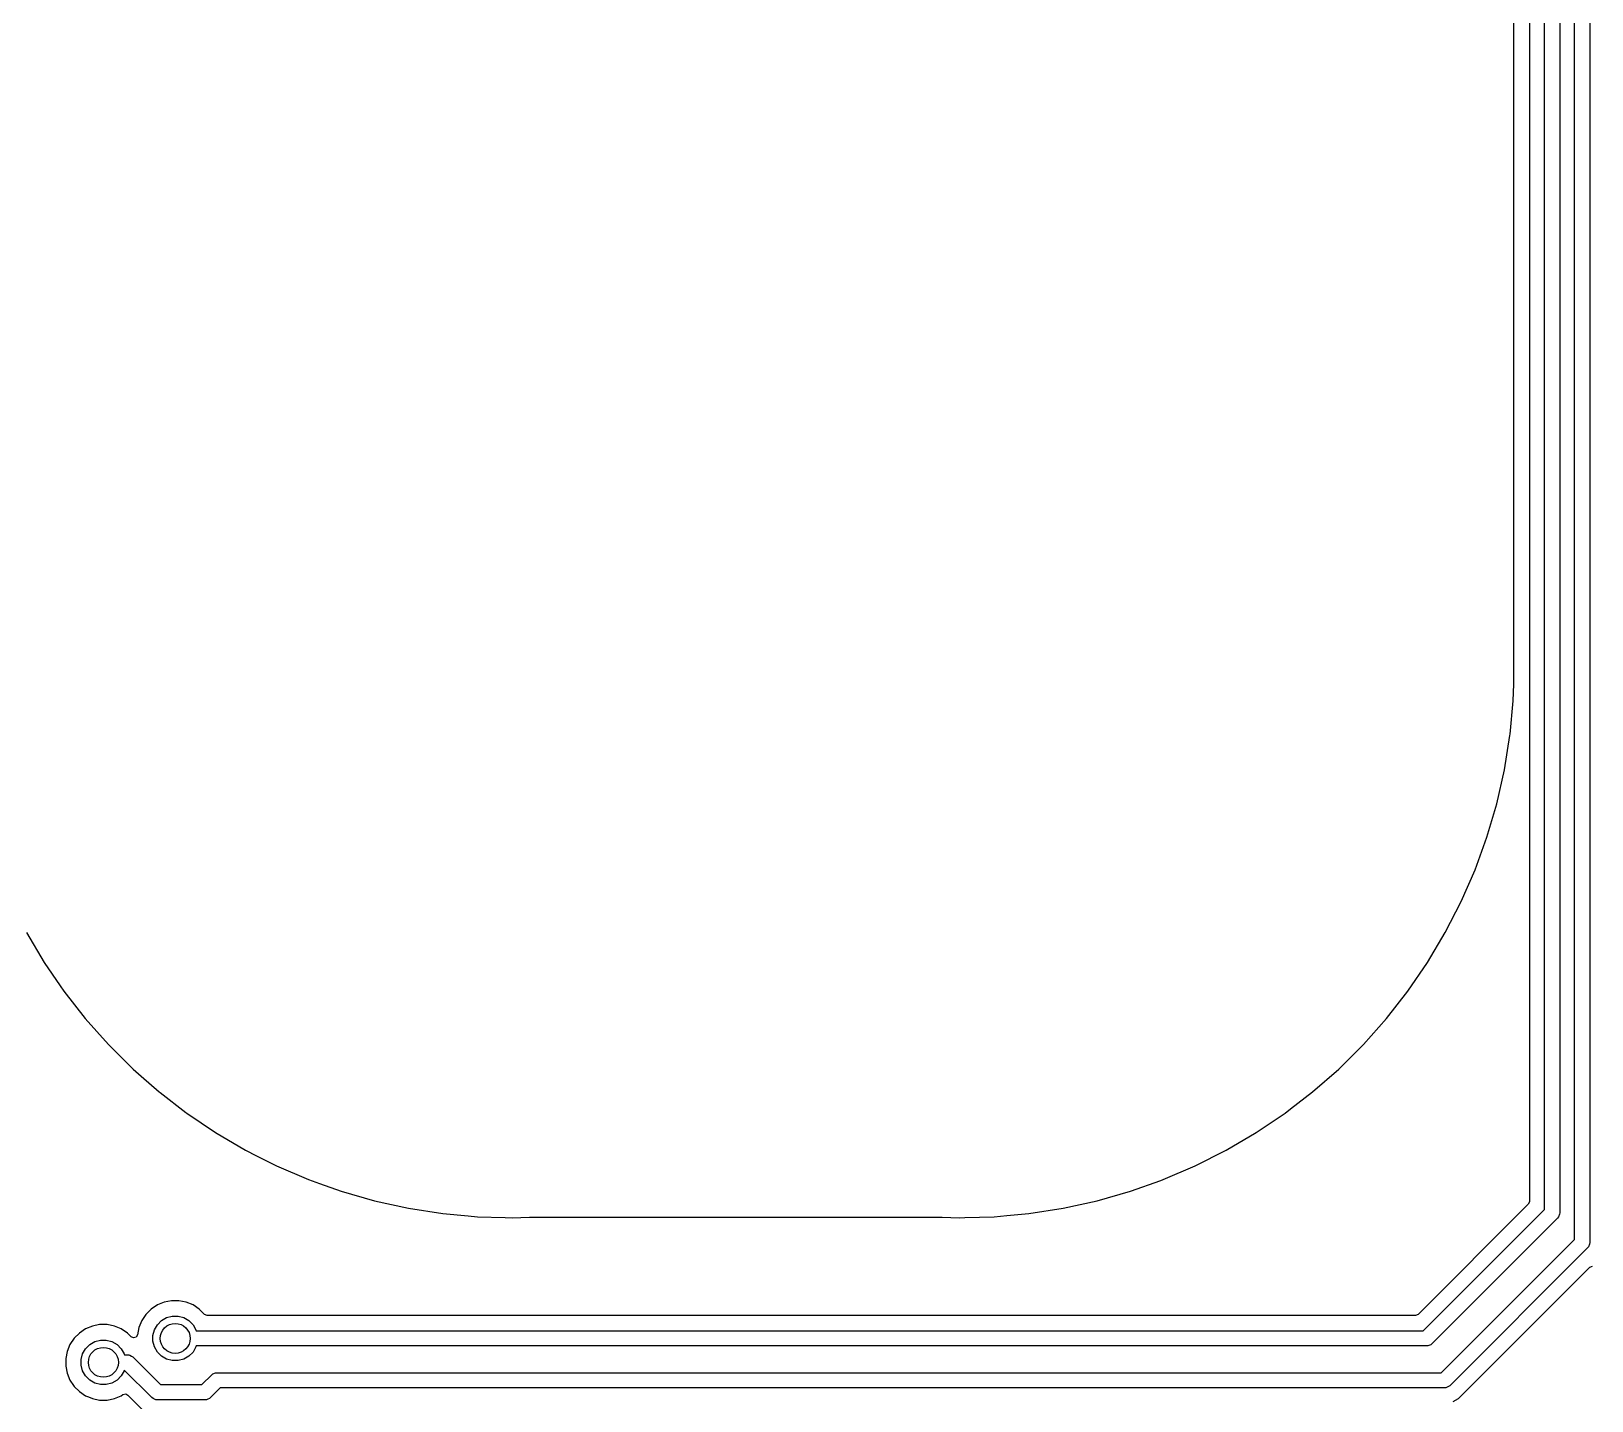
# Model space of a CAD drawing. Extents: x 97 to 200, y -158 to -52.
# Drawn here: x 123.85 to 149.91, y -114.05 to -91.17 of the extents above; entities that cross this region are included whole.
import ezdxf

# ---------------------------------------------------------------- set-up
doc = ezdxf.new("R2010")
doc.units = 0
doc.layers.add('BLACK', color=7, linetype='CONTINUOUS')

msp = doc.modelspace()

# ---------------------------------------------------------------- linework, layer by layer
at = {"layer": 'BLACK', "linetype": 'CONTINUOUS'}
for p, q in [((148.8696, -74.47551), (148.8696, -110.719689)), ((149.1241, -110.850994), (149.1241, -74.4036)), ((149.3781, -74.456206), (149.3781, -110.9036)), ((149.6241, -111.350994), (149.6241, -76.4036)), ((149.8781, -76.456206), (149.8781, -111.4036)), ((148.6116, -102.046471), (148.6116, -82.499489)), ((148.601578, -102.354636), (148.611238, -102.074478)), ((148.611238, -102.074478), (148.6116, -102.074117)), ((148.612084, -102.04992), (148.6116, -102.046471)), ((148.6116, -102.064013), (148.611869, -102.056197)), ((148.6116, -102.074117), (148.6116, -102.064013)), ((148.611868, -102.056196), (148.612084, -102.04992)), ((148.611869, -102.056197), (148.611868, -102.056196)), ((148.547256, -102.911162), (148.601577, -102.35465)), ((148.601576, -102.354646), (148.601578, -102.354636)), ((148.601577, -102.354646), (148.601576, -102.354646)), ((148.601577, -102.35465), (148.601577, -102.354646)), ((148.452582, -103.505783), (148.545168, -102.932551)), ((148.545168, -102.932551), (148.547256, -102.911162)), ((148.324185, -104.072071), (148.452582, -103.505783)), ((148.160484, -104.629179), (148.324185, -104.072071)), ((147.962125, -105.174909), (148.160484, -104.629179)), ((147.729891, -105.707107), (147.962125, -105.174909)), ((147.464698, -106.223673), (147.729891, -105.707107)), ((123.767498, -106.223671), (124.0646, -106.722561)), ((147.167593, -106.722568), (147.464698, -106.223673)), ((124.0646, -106.722561), (124.064604, -106.722568)), ((124.064604, -106.722568), (124.064606, -106.72257)), ((124.064606, -106.72257), (124.330707, -107.111565)), ((146.839748, -107.201823), (147.167593, -106.722568)), ((124.330707, -107.111565), (124.392451, -107.201825)), ((124.392451, -107.201825), (124.392461, -107.201839)), ((124.392461, -107.201839), (124.749733, -107.659538)), ((146.482457, -107.659547), (146.839748, -107.201823)), ((124.749733, -107.659538), (124.749742, -107.659549)), ((124.749742, -107.659549), (125.135068, -108.093935)), ((146.097131, -108.093933), (146.482457, -107.659547)), ((125.135068, -108.093935), (125.32071, -108.278446)), ((145.68529, -108.503267), (146.097131, -108.093933)), ((125.32071, -108.278446), (125.546904, -108.503264)), ((125.546904, -108.503264), (125.684732, -108.62403)), ((125.684732, -108.62403), (125.983641, -108.885936)), ((145.248559, -108.885934), (145.68529, -108.503267)), ((125.983641, -108.885936), (125.997388, -108.896532)), ((125.997388, -108.896532), (126.426987, -109.227668)), ((144.880931, -109.169301), (145.248559, -108.885934)), ((144.788666, -109.240419), (144.880931, -109.169301)), ((126.426987, -109.227668), (126.443538, -109.240425)), ((126.443538, -109.240425), (126.924786, -109.565337)), ((144.307414, -109.565335), (144.475376, -109.451936)), ((144.475376, -109.451936), (144.788652, -109.240429)), ((144.788652, -109.240429), (144.788666, -109.240419)), ((126.924786, -109.565337), (127.425486, -109.85939)), ((143.806714, -109.859388), (144.307414, -109.565335)), ((127.425486, -109.85939), (127.611342, -109.953375)), ((127.611342, -109.953375), (127.822358, -110.060083)), ((143.288539, -110.121422), (143.806714, -109.859388)), ((127.822358, -110.060083), (127.943661, -110.121424)), ((127.943661, -110.121424), (128.477268, -110.350405)), ((142.754933, -110.350402), (143.288539, -110.121422)), ((128.477268, -110.350405), (128.477288, -110.350412)), ((128.477288, -110.350412), (128.477303, -110.350418)), ((128.477303, -110.350418), (128.662358, -110.416404)), ((128.662358, -110.416404), (129.024199, -110.545428)), ((142.208002, -110.545425), (142.71253, -110.365522)), ((142.71253, -110.365522), (142.754897, -110.350415)), ((142.754897, -110.350415), (142.754901, -110.350413)), ((142.754901, -110.350413), (142.754933, -110.350402)), ((129.024199, -110.545428), (129.582296, -110.705724)), ((129.582296, -110.705724), (130.149358, -110.83066)), ((141.082843, -110.830658), (141.649904, -110.705722)), ((141.649904, -110.705722), (142.208002, -110.545425)), ((148.851294, -110.763883), (147.011383, -112.603794)), ((148.8696, -110.719689), (148.851294, -110.763883)), ((130.149358, -110.83066), (130.723145, -110.919744)), ((130.723145, -110.919744), (131.146728, -110.95848)), ((131.146728, -110.95848), (131.301382, -110.972623)), ((131.301382, -110.972623), (131.301383, -110.972623)), ((131.301383, -110.972623), (131.301394, -110.972624)), ((131.301394, -110.972624), (131.762744, -110.985712)), ((131.762744, -110.985712), (131.881816, -110.989091)), ((131.881816, -110.989091), (131.881817, -110.98909)), ((131.881817, -110.98909), (131.881822, -110.989091)), ((131.881822, -110.989091), (132.170472, -110.979135)), ((132.170472, -110.979135), (132.172626, -110.979099)), ((132.172626, -110.979099), (139.059604, -110.979099)), ((139.059604, -110.979099), (139.061757, -110.979135)), ((139.061757, -110.979135), (139.350379, -110.989089)), ((139.350379, -110.989089), (139.350382, -110.989088)), ((139.350382, -110.989088), (139.350384, -110.989089)), ((139.350384, -110.989089), (139.437672, -110.986612)), ((139.437672, -110.986612), (139.930807, -110.972622)), ((139.930807, -110.972622), (139.930818, -110.972621)), ((139.930818, -110.972621), (139.930821, -110.972621)), ((139.930821, -110.972621), (140.144282, -110.9531)), ((140.144282, -110.9531), (140.509056, -110.919742)), ((140.509056, -110.919742), (141.082843, -110.830658)), ((147.098494, -112.8766), (149.1241, -110.850994)), ((149.340902, -110.993403), (147.240903, -113.093403)), ((149.356696, -110.974158), (149.340902, -110.993403)), ((149.356697, -110.974157), (149.356696, -110.974158)), ((149.37566, -110.928376), (149.356697, -110.974157)), ((149.3781, -110.9036), (149.37566, -110.928376)), ((147.398494, -113.5766), (149.6241, -111.350994)), ((149.840902, -111.493403), (147.540903, -113.793403)), ((149.856696, -111.474158), (149.840902, -111.493403)), ((149.856697, -111.474157), (149.856696, -111.474158)), ((149.874206, -111.431886), (149.856697, -111.474157)), ((149.87566, -111.428377), (149.874206, -111.431886)), ((149.8781, -111.4036), (149.87566, -111.428376)), ((149.87566, -111.428376), (149.87566, -111.428377)), ((147.756376, -113.937847), (149.879907, -111.814314)), ((149.879907, -111.814314), (149.9241, -111.796009)), ((125.762134, -112.602317), (125.693245, -112.705417)), ((125.849817, -112.514634), (125.762134, -112.602317)), ((125.952917, -112.445745), (125.849817, -112.514634)), ((125.952919, -112.445744), (125.952917, -112.445745)), ((126.067474, -112.398293), (125.952919, -112.445744)), ((126.067481, -112.398291), (126.067474, -112.398293)), ((126.1891, -112.3741), (126.067481, -112.398291)), ((126.3131, -112.3741), (126.1891, -112.3741)), ((126.434718, -112.398291), (126.3131, -112.3741)), ((126.434725, -112.398293), (126.434718, -112.398291)), ((126.54928, -112.445744), (126.434725, -112.398293)), ((126.549282, -112.445745), (126.54928, -112.445744)), ((126.652382, -112.514634), (126.549282, -112.445745)), ((126.741542, -112.603794), (126.652382, -112.514634)), ((126.785736, -112.6221), (126.741542, -112.603794)), ((147.011383, -112.603794), (146.967189, -112.6221)), ((124.752917, -112.845745), (124.649817, -112.914634)), ((124.752919, -112.845744), (124.752917, -112.845745)), ((124.867474, -112.798293), (124.752919, -112.845744)), ((124.867481, -112.798291), (124.867474, -112.798293)), ((124.9891, -112.7741), (124.867481, -112.798291)), ((125.1131, -112.7741), (124.9891, -112.7741)), ((125.234718, -112.798291), (125.1131, -112.7741)), ((125.234725, -112.798293), (125.234718, -112.798291)), ((125.34928, -112.845744), (125.234725, -112.798293)), ((125.349282, -112.845745), (125.34928, -112.845744)), ((125.452382, -112.914634), (125.349282, -112.845745)), ((125.645791, -112.819981), (125.621001, -112.944611)), ((125.645793, -112.819974), (125.645791, -112.819981)), ((125.693244, -112.705419), (125.645793, -112.819974)), ((125.693245, -112.705417), (125.693244, -112.705419)), ((125.879308, -112.954653), (125.904645, -112.860094)), ((125.904645, -112.860094), (125.953592, -112.775314)), ((125.953592, -112.775314), (126.022814, -112.706092)), ((126.022814, -112.706092), (126.107594, -112.657145)), ((126.107594, -112.657145), (126.202153, -112.631808)), ((126.202153, -112.631808), (126.300047, -112.631808)), ((126.300047, -112.631808), (126.394606, -112.657145)), ((126.394606, -112.657145), (126.479386, -112.706092)), ((126.479386, -112.706092), (126.548608, -112.775314)), ((126.548608, -112.775314), (126.597555, -112.860094)), ((126.597555, -112.860094), (126.601978, -112.8766)), ((146.967189, -112.6221), (126.785736, -112.6221)), ((124.493244, -113.105419), (124.445793, -113.219974)), ((124.493245, -113.105417), (124.493244, -113.105419)), ((124.562134, -113.002317), (124.493245, -113.105417)), ((124.649817, -112.914634), (124.562134, -113.002317)), ((124.753592, -113.175314), (124.822814, -113.106092)), ((124.822814, -113.106092), (124.907594, -113.057145)), ((124.907594, -113.057145), (125.002153, -113.031808)), ((125.002153, -113.031808), (125.100047, -113.031808)), ((125.100047, -113.031808), (125.194606, -113.057145)), ((125.194606, -113.057145), (125.279386, -113.106092)), ((125.279386, -113.106092), (125.348608, -113.175314)), ((125.515405, -112.977657), (125.452382, -112.914634)), ((125.553468, -112.995662), (125.515405, -112.977657)), ((125.599245, -112.981779), (125.553468, -112.995662)), ((125.619297, -112.944272), (125.599245, -112.981779)), ((125.621001, -112.944611), (125.619297, -112.944272)), ((125.879308, -113.052547), (125.879308, -112.954653)), ((125.904645, -113.147106), (125.879308, -113.052547)), ((126.601978, -112.8766), (147.098494, -112.8766)), ((147.175876, -113.12816), (147.1511, -113.1306)), ((147.175877, -113.12816), (147.175876, -113.12816)), ((147.206592, -113.115437), (147.175877, -113.12816)), ((147.221657, -113.109197), (147.206592, -113.115437)), ((147.221658, -113.109196), (147.221657, -113.109197)), ((147.240903, -113.093403), (147.221658, -113.109196)), ((124.445791, -113.219981), (124.4216, -113.341599)), ((124.4216, -113.341599), (124.4216, -113.4656)), ((124.445793, -113.219974), (124.445791, -113.219981)), ((124.679308, -113.354653), (124.704645, -113.260094)), ((124.679308, -113.452547), (124.679308, -113.354653)), ((124.704645, -113.260094), (124.753592, -113.175314)), ((125.348608, -113.175314), (125.397555, -113.260094)), ((125.397555, -113.260094), (125.401978, -113.2766)), ((125.401978, -113.2766), (125.4511, -113.2766)), ((125.4511, -113.2766), (125.475876, -113.27904)), ((125.475876, -113.27904), (125.475877, -113.27904)), ((125.475877, -113.27904), (125.490506, -113.2851)), ((125.490506, -113.2851), (125.521657, -113.298003)), ((125.521657, -113.298003), (125.521658, -113.298004)), ((125.521658, -113.298004), (125.540903, -113.313797)), ((125.540903, -113.313797), (126.003705, -113.7766)), ((125.953592, -113.231886), (125.904645, -113.147106)), ((126.022814, -113.301108), (125.953592, -113.231886)), ((126.107594, -113.350055), (126.022814, -113.301108)), ((126.202153, -113.375392), (126.107594, -113.350055)), ((126.300047, -113.375392), (126.202153, -113.375392)), ((126.394606, -113.350055), (126.300047, -113.375392)), ((126.479386, -113.301108), (126.394606, -113.350055)), ((126.548608, -113.231886), (126.479386, -113.301108)), ((126.597555, -113.147106), (126.548608, -113.231886)), ((126.601978, -113.1306), (126.597555, -113.147106)), ((147.1511, -113.1306), (126.601978, -113.1306)), ((124.4216, -113.4656), (124.445791, -113.587218)), ((124.445791, -113.587218), (124.445793, -113.587225)), ((124.445793, -113.587225), (124.493244, -113.70178)), ((124.704645, -113.547106), (124.679308, -113.452547)), ((124.753592, -113.631886), (124.704645, -113.547106)), ((124.822814, -113.701108), (124.753592, -113.631886)), ((125.348608, -113.631886), (125.279386, -113.701108)), ((125.397555, -113.547106), (125.348608, -113.631886)), ((125.401241, -113.533347), (125.397555, -113.547106)), ((125.861298, -113.993403), (125.401241, -113.533347)), ((126.698494, -113.7766), (126.861298, -113.613797)), ((126.861298, -113.613797), (126.880542, -113.598003)), ((126.880542, -113.598003), (126.926323, -113.57904)), ((126.926323, -113.57904), (126.926324, -113.57904)), ((126.926324, -113.57904), (126.9511, -113.5766)), ((126.9511, -113.5766), (147.398494, -113.5766)), ((124.493244, -113.70178), (124.493245, -113.701782)), ((124.493245, -113.701782), (124.552699, -113.790761)), ((124.552699, -113.790761), (124.562135, -113.804883)), ((124.562135, -113.804883), (124.649817, -113.892565)), ((124.649817, -113.892565), (124.75292, -113.961456)), ((124.907594, -113.750055), (124.822814, -113.701108)), ((125.002153, -113.775392), (124.907594, -113.750055)), ((125.100047, -113.775392), (125.002153, -113.775392)), ((125.194606, -113.750055), (125.100047, -113.775392)), ((125.279386, -113.701108), (125.194606, -113.750055)), ((126.003705, -113.7766), (126.698494, -113.7766)), ((127.003705, -113.8306), (126.840903, -113.993403)), ((147.4511, -113.8306), (127.003705, -113.8306)), ((147.475876, -113.82816), (147.4511, -113.8306)), ((147.475877, -113.82816), (147.475876, -113.82816)), ((147.49484, -113.820304), (147.475877, -113.82816)), ((147.521657, -113.809197), (147.49484, -113.820304)), ((147.521658, -113.809196), (147.521657, -113.809197)), ((147.540903, -113.793403), (147.521658, -113.809196)), ((124.75292, -113.961456), (124.801002, -113.981372)), ((124.801002, -113.981372), (124.867474, -114.008906)), ((124.867474, -114.008906), (124.867476, -114.008906)), ((124.867476, -114.008906), (124.867482, -114.008909)), ((124.867482, -114.008909), (124.9891, -114.0331)), ((124.9891, -114.0331), (125.1131, -114.0331)), ((125.1131, -114.0331), (125.234718, -114.008909)), ((125.234718, -114.008909), (125.34928, -113.961456)), ((125.34928, -113.961456), (125.378658, -113.941825)), ((125.378658, -113.941825), (125.425572, -113.932493)), ((125.425572, -113.932493), (125.457575, -113.949598)), ((125.457575, -113.949598), (125.716847, -114.208871)), ((125.880542, -114.009197), (125.861298, -113.993403)), ((125.926323, -114.02816), (125.880542, -114.009197)), ((125.926324, -114.02816), (125.926323, -114.02816)), ((125.9511, -114.0306), (125.926324, -114.02816)), ((126.7511, -114.0306), (125.9511, -114.0306)), ((126.775876, -114.02816), (126.7511, -114.0306)), ((126.775877, -114.02816), (126.775876, -114.02816)), ((126.79484, -114.020304), (126.775877, -114.02816)), ((126.821657, -114.009197), (126.79484, -114.020304)), ((126.821658, -114.009196), (126.821657, -114.009197)), ((126.840903, -113.993403), (126.821658, -114.009196)), ((147.598354, -114.059101), (147.685347, -114.008876)), ((147.685347, -114.008876), (147.756376, -113.937847))]:
    msp.add_line(p, q, dxfattribs=at)
at = {"layer": 'BLACK'}
for centre in [(126.2511, -113.0036), (125.0511, -113.4036)]:
    msp.add_circle(centre, 0.25, dxfattribs=at)

doc.saveas('drawing.dxf')
